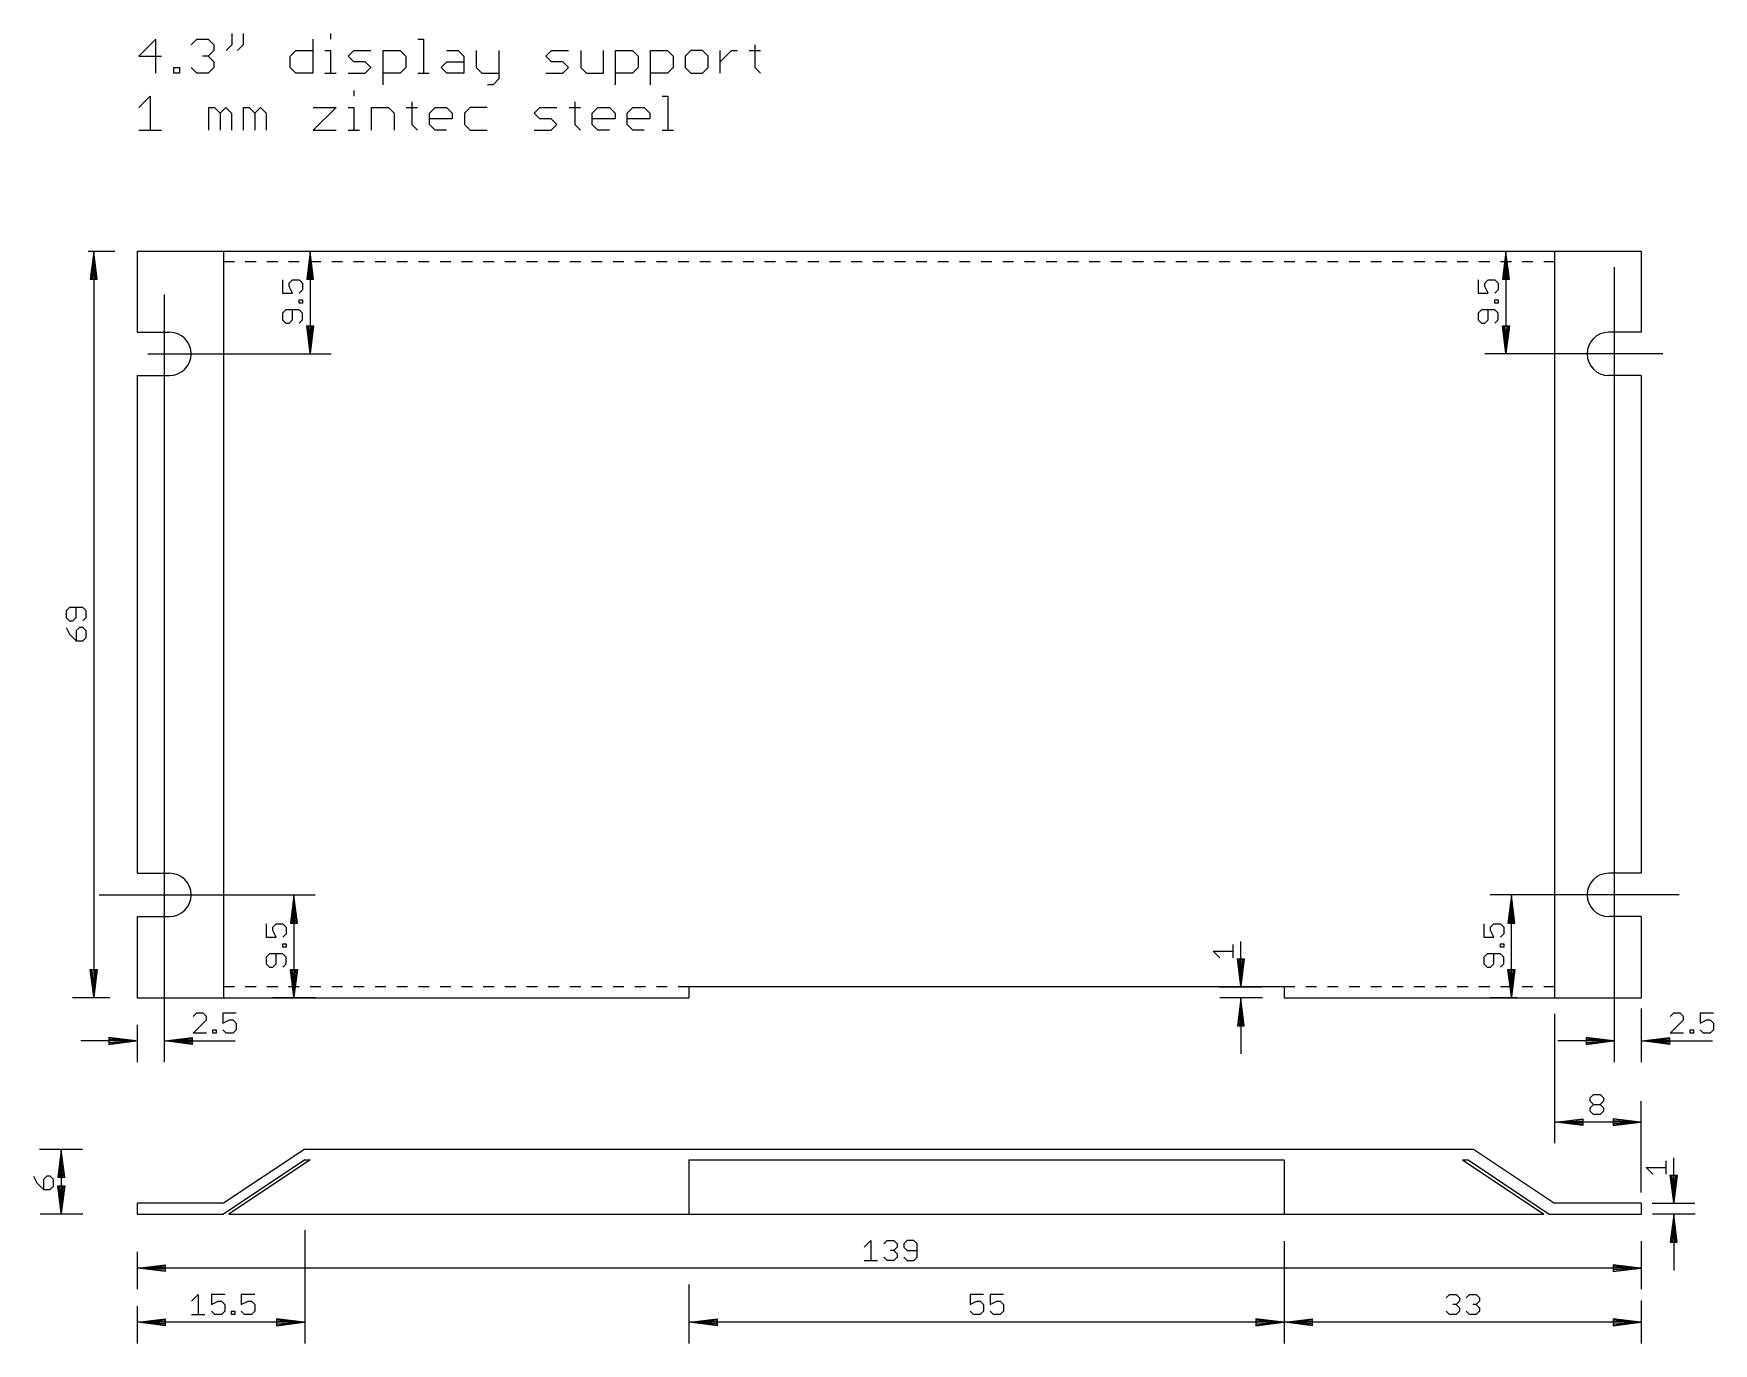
# Model space of a CAD drawing. Extents: x -10 to 146, y -12 to 109.
import ezdxf

# ---------------------------------------------------------------- set-up
doc = ezdxf.new("R2010")
doc.units = 0
doc.header["$MEASUREMENT"] = 0
for name, color, linetype, true_color in [('114', 253, 'Continuous', 0xadadad), ('119', 1, 'Continuous', 0xff0000), ('47', 140, 'Continuous', 0x00bfff)]:
    doc.layers.add(name, color=color, linetype=linetype, true_color=true_color)

msp = doc.modelspace()

# ---------------------------------------------------------------- linework, layer by layer
at = {"layer": '114'}
for p, q in [((8.7592, 109.0994), (8.7592, 108.0504)), ((9.8082, 109.0994), (9.8082, 108.0504)), ((17.8903, 109.0994), (17.8903, 108.5749)), ((1.7513, 108.5749), (0.1778, 107.0013)), ((1.7513, 105.4278), (1.7513, 108.5749)), ((5.0119, 108.0504), (5.5364, 108.5749)), ((5.5364, 108.5749), (6.5855, 108.5749)), ((6.5855, 108.5749), (7.11, 108.0504)), ((7.11, 107.5259), (6.5855, 107.0013)), ((7.11, 108.0504), (7.11, 107.5259)), ((8.7592, 108.0504), (8.2347, 107.5259)), ((9.8082, 108.0504), (9.2837, 107.5259)), ((14.1431, 107.0013), (14.6676, 107.5259)), ((14.6676, 107.5259), (16.2411, 107.5259)), ((16.2411, 108.5749), (16.2411, 105.4278)), ((17.3658, 107.5259), (17.8903, 107.5259)), ((17.8903, 107.5259), (17.8903, 105.4278)), ((19.5143, 107.0013), (20.0388, 107.5259)), ((20.0388, 107.5259), (21.6124, 107.5259)), ((22.7371, 104.3788), (22.7371, 107.5259)), ((22.7371, 107.5259), (24.3106, 107.5259)), ((24.3106, 107.5259), (24.8351, 107.0013)), ((25.9598, 108.5749), (26.4843, 108.5749)), ((26.4843, 108.5749), (26.4843, 105.4278)), ((28.6328, 107.5259), (29.6819, 107.5259)), ((29.6819, 107.5259), (30.2064, 107.0013)), ((31.3311, 107.5259), (31.3311, 105.9523)), ((33.4291, 107.5259), (33.4291, 104.9033)), ((37.7766, 107.0013), (38.3011, 107.5259)), ((38.3011, 107.5259), (39.8746, 107.5259)), ((40.9993, 107.5259), (40.9993, 105.9523)), ((43.0974, 105.4278), (43.0974, 107.5259)), ((44.2221, 104.3788), (44.2221, 107.5259)), ((44.2221, 107.5259), (45.7956, 107.5259)), ((45.7956, 107.5259), (46.3201, 107.0013)), ((47.4448, 104.3788), (47.4448, 107.5259)), ((47.4448, 107.5259), (49.0184, 107.5259)), ((49.0184, 107.5259), (49.5429, 107.0013)), ((51.1921, 107.5259), (50.6676, 107.0013)), ((52.2411, 107.5259), (51.1921, 107.5259)), ((52.7657, 107.0013), (52.2411, 107.5259)), ((53.8903, 105.4278), (53.8903, 107.5259)), ((53.8903, 106.4768), (54.9394, 107.5259)), ((54.9394, 107.5259), (55.4639, 107.5259)), ((56.576, 107.5259), (57.625, 107.5259)), ((57.1005, 108.0504), (57.1005, 105.9523)), ((0.1778, 107.0013), (2.2759, 107.0013)), ((3.4006, 105.4278), (3.4006, 105.9523)), ((3.4006, 105.9523), (3.9251, 105.9523)), ((3.9251, 105.9523), (3.9251, 105.4278)), ((5.5364, 105.4278), (5.0119, 105.9523)), ((6.5855, 107.0013), (6.061, 107.0013)), ((6.5855, 107.0013), (7.11, 106.4768)), ((7.11, 105.9523), (6.5855, 105.4278)), ((7.11, 106.4768), (7.11, 105.9523)), ((14.1431, 105.9523), (14.1431, 107.0013)), ((14.6676, 105.4278), (14.1431, 105.9523)), ((20.0388, 106.4768), (19.5143, 107.0013)), ((21.0879, 106.4768), (20.0388, 106.4768)), ((21.6124, 105.9523), (21.0879, 106.4768)), ((21.0879, 105.4278), (21.6124, 105.9523)), ((24.8351, 105.9523), (24.3106, 105.4278)), ((24.8351, 107.0013), (24.8351, 105.9523)), ((28.1083, 105.9523), (28.6328, 106.4768)), ((28.6328, 105.4278), (28.1083, 105.9523)), ((28.6328, 106.4768), (30.2064, 106.4768)), ((30.2064, 107.0013), (30.2064, 105.4278)), ((31.3311, 105.9523), (31.8556, 105.4278)), ((38.3011, 106.4768), (37.7766, 107.0013)), ((39.3501, 106.4768), (38.3011, 106.4768)), ((39.8746, 105.9523), (39.3501, 106.4768)), ((39.3501, 105.4278), (39.8746, 105.9523)), ((40.9993, 105.9523), (41.5238, 105.4278)), ((46.3201, 105.9523), (45.7956, 105.4278)), ((46.3201, 107.0013), (46.3201, 105.9523)), ((49.5429, 105.9523), (49.0184, 105.4278)), ((49.5429, 107.0013), (49.5429, 105.9523)), ((50.6676, 107.0013), (50.6676, 105.9523)), ((50.6676, 105.9523), (51.1921, 105.4278)), ((52.2411, 105.4278), (52.7657, 105.9523)), ((52.7657, 105.9523), (52.7657, 107.0013)), ((57.1005, 105.9523), (57.625, 105.4278)), ((3.9251, 105.4278), (3.4006, 105.4278)), ((6.5855, 105.4278), (5.5364, 105.4278)), ((16.2411, 105.4278), (14.6676, 105.4278)), ((17.3658, 105.4278), (18.4148, 105.4278)), ((19.5143, 105.4278), (21.0879, 105.4278)), ((24.3106, 105.4278), (22.7371, 105.4278)), ((25.9598, 105.4278), (27.0089, 105.4278)), ((30.2064, 105.4278), (28.6328, 105.4278)), ((31.8556, 105.4278), (33.4291, 105.4278)), ((32.9046, 104.3788), (32.3801, 104.3788)), ((33.4291, 104.9033), (32.9046, 104.3788)), ((37.7766, 105.4278), (39.3501, 105.4278)), ((41.5238, 105.4278), (43.0974, 105.4278)), ((45.7956, 105.4278), (44.2221, 105.4278)), ((49.0184, 105.4278), (47.4448, 105.4278)), ((51.1921, 105.4278), (52.2411, 105.4278)), ((0.1778, 102.2759), (1.2268, 103.3249)), ((1.2268, 103.3249), (1.2268, 100.1778)), ((20.0388, 103.8494), (20.0388, 103.3249)), ((25.4101, 102.8004), (25.4101, 100.7023)), ((40.4496, 102.8004), (40.4496, 100.7023)), ((48.5191, 103.3249), (49.0436, 103.3249)), ((49.0436, 103.3249), (49.0436, 100.1778)), ((6.6233, 100.1778), (6.6233, 102.2759)), ((6.6233, 102.2759), (7.1478, 102.2759)), ((7.1478, 102.2759), (7.6723, 101.7513)), ((7.6723, 101.7513), (8.1968, 102.2759)), ((7.6723, 101.7513), (7.6723, 100.1778)), ((8.1968, 102.2759), (8.7214, 101.7513)), ((8.7214, 101.7513), (8.7214, 100.1778)), ((9.8461, 100.1778), (9.8461, 102.2759)), ((9.8461, 102.2759), (10.3706, 102.2759)), ((10.3706, 102.2759), (10.8951, 101.7513)), ((10.8951, 101.7513), (11.4196, 102.2759)), ((10.8951, 101.7513), (10.8951, 100.1778)), ((11.4196, 102.2759), (11.9441, 101.7513)), ((11.9441, 101.7513), (11.9441, 100.1778)), ((16.2916, 102.2759), (18.3896, 102.2759)), ((18.3896, 102.2759), (16.2916, 100.1778)), ((19.5143, 102.2759), (20.0388, 102.2759)), ((20.0388, 102.2759), (20.0388, 100.1778)), ((21.6628, 100.1778), (21.6628, 102.2759)), ((21.6628, 102.2759), (23.2364, 102.2759)), ((23.2364, 102.2759), (23.7609, 101.7513)), ((23.7609, 101.7513), (23.7609, 100.1778)), ((24.8856, 102.2759), (25.9346, 102.2759)), ((27.0341, 101.7513), (27.5586, 102.2759)), ((27.0341, 100.7023), (27.0341, 101.7513)), ((29.1321, 101.2268), (27.0341, 101.2268)), ((27.5586, 102.2759), (28.6076, 102.2759)), ((28.6076, 102.2759), (29.1321, 101.7513)), ((29.1321, 101.7513), (29.1321, 101.2268)), ((30.7813, 102.2759), (30.2568, 101.7513)), ((30.2568, 101.7513), (30.2568, 100.7023)), ((32.3549, 102.2759), (30.7813, 102.2759)), ((36.7023, 101.7513), (37.2268, 102.2759)), ((37.2268, 101.2268), (36.7023, 101.7513)), ((37.2268, 102.2759), (38.8004, 102.2759)), ((38.2759, 101.2268), (37.2268, 101.2268)), ((38.8004, 100.7023), (38.2759, 101.2268)), ((39.9251, 102.2759), (40.9741, 102.2759)), ((42.0736, 101.7513), (42.5981, 102.2759)), ((42.0736, 100.7023), (42.0736, 101.7513)), ((44.1716, 101.2268), (42.0736, 101.2268)), ((42.5981, 102.2759), (43.6471, 102.2759)), ((43.6471, 102.2759), (44.1716, 101.7513)), ((44.1716, 101.7513), (44.1716, 101.2268)), ((45.2963, 101.7513), (45.8209, 102.2759)), ((45.2963, 100.7023), (45.2963, 101.7513)), ((47.3944, 101.2268), (45.2963, 101.2268)), ((45.8209, 102.2759), (46.8699, 102.2759)), ((46.8699, 102.2759), (47.3944, 101.7513)), ((47.3944, 101.7513), (47.3944, 101.2268)), ((0.1778, 100.1778), (2.2759, 100.1778)), ((16.2916, 100.1778), (18.3896, 100.1778)), ((19.5143, 100.1778), (20.5633, 100.1778)), ((25.4101, 100.7023), (25.9346, 100.1778)), ((27.5586, 100.1778), (27.0341, 100.7023)), ((28.6076, 100.1778), (27.5586, 100.1778)), ((30.2568, 100.7023), (30.7813, 100.1778)), ((30.7813, 100.1778), (32.3549, 100.1778)), ((36.7023, 100.1778), (38.2759, 100.1778)), ((38.2759, 100.1778), (38.8004, 100.7023)), ((40.4496, 100.7023), (40.9741, 100.1778)), ((42.5981, 100.1778), (42.0736, 100.7023)), ((43.6471, 100.1778), (42.5981, 100.1778)), ((45.8209, 100.1778), (45.2963, 100.7023)), ((46.8699, 100.1778), (45.8209, 100.1778)), ((48.5191, 100.1778), (49.5681, 100.1778))]:
    msp.add_line(p, q, dxfattribs=at)
at = {"layer": '119'}
for p, q in [((0, 89), (0, 81.5)), ((0, 89), (8, 89)), ((8, 89), (131, 89)), ((8, 89), (8, 88)), ((131, 89), (139, 89)), ((131, 89), (131, 88)), ((139, 89), (139, 81.5)), ((8, 88), (8, 21)), ((9, 88), (8, 88)), ((11, 88), (10, 88)), ((13, 88), (12, 88)), ((15, 88), (14, 88)), ((17, 88), (16, 88)), ((19, 88), (18, 88)), ((21, 88), (20, 88)), ((23, 88), (22, 88)), ((25, 88), (24, 88)), ((27, 88), (26, 88)), ((29, 88), (28, 88)), ((31, 88), (30, 88)), ((33, 88), (32, 88)), ((35, 88), (34, 88)), ((37, 88), (36, 88)), ((39, 88), (38, 88)), ((41, 88), (40, 88)), ((43, 88), (42, 88)), ((45, 88), (44, 88)), ((47, 88), (46, 88)), ((49, 88), (48, 88)), ((51, 88), (50, 88)), ((53, 88), (52, 88)), ((55, 88), (54, 88)), ((57, 88), (56, 88)), ((59, 88), (58, 88)), ((61, 88), (60, 88)), ((63, 88), (62, 88)), ((65, 88), (64, 88)), ((67, 88), (66, 88)), ((69, 88), (68, 88)), ((71, 88), (70, 88)), ((73, 88), (72, 88)), ((75, 88), (74, 88)), ((77, 88), (76, 88)), ((79, 88), (78, 88)), ((81, 88), (80, 88)), ((83, 88), (82, 88)), ((85, 88), (84, 88)), ((87, 88), (86, 88)), ((89, 88), (88, 88)), ((91, 88), (90, 88)), ((93, 88), (92, 88)), ((95, 88), (94, 88)), ((97, 88), (96, 88)), ((99, 88), (98, 88)), ((101, 88), (100, 88)), ((103, 88), (102, 88)), ((105, 88), (104, 88)), ((107, 88), (106, 88)), ((109, 88), (108, 88)), ((111, 88), (110, 88)), ((113, 88), (112, 88)), ((115, 88), (114, 88)), ((117, 88), (116, 88)), ((119, 88), (118, 88)), ((121, 88), (120, 88)), ((123, 88), (122, 88)), ((125, 88), (124, 88)), ((127, 88), (126, 88)), ((129, 88), (128, 88)), ((131, 88), (130, 88)), ((131, 88), (131, 21)), ((0, 81.5), (3, 81.5)), ((139, 81.5), (136, 81.5)), ((0, 77.5), (3, 77.5)), ((0, 77.5), (0, 31.5)), ((139, 77.5), (136, 77.5)), ((139, 77.5), (139, 31.5)), ((0, 31.5), (3, 31.5)), ((139, 31.5), (136, 31.5)), ((0, 27.5), (3, 27.5)), ((0, 27.5), (0, 20)), ((139, 27.5), (136, 27.5)), ((139, 27.5), (139, 20)), ((8, 21), (8, 20)), ((9, 21), (8, 21)), ((11, 21), (10, 21)), ((13, 21), (12, 21)), ((15, 21), (14, 21)), ((17, 21), (16, 21)), ((19, 21), (18, 21)), ((21, 21), (20, 21)), ((23, 21), (22, 21)), ((25, 21), (24, 21)), ((27, 21), (26, 21)), ((29, 21), (28, 21)), ((31, 21), (30, 21)), ((33, 21), (32, 21)), ((35, 21), (34, 21)), ((37, 21), (36, 21)), ((39, 21), (38, 21)), ((41, 21), (40, 21)), ((43, 21), (42, 21)), ((45, 21), (44, 21)), ((47, 21), (46, 21)), ((49, 21), (48, 21)), ((51, 21), (50, 21)), ((51, 21), (51, 20)), ((106, 21), (51, 21)), ((106, 21), (106, 20)), ((107, 21), (106, 21)), ((109, 21), (108, 21)), ((111, 21), (110, 21)), ((113, 21), (112, 21)), ((115, 21), (114, 21)), ((117, 21), (116, 21)), ((119, 21), (118, 21)), ((121, 21), (120, 21)), ((123, 21), (122, 21)), ((125, 21), (124, 21)), ((127, 21), (126, 21)), ((129, 21), (128, 21)), ((131, 21), (130, 21)), ((131, 21), (131, 20)), ((0, 20), (8, 20)), ((8, 20), (51, 20)), ((106, 20), (131, 20)), ((131, 20), (139, 20)), ((15.5, 6), (8, 1)), ((15.5, 5), (8, 0)), ((16, 5), (8.5, 0)), ((15.5, 6), (123.5, 6)), ((15.5, 5), (16, 5)), ((51, 5), (106, 5)), ((51, 5), (51, 0)), ((106, 5), (106, 0)), ((122.5, 5), (130, 0)), ((122.5, 5), (123, 5)), ((123, 5), (130.5, 0)), ((123.5, 6), (131, 1)), ((8, 1), (0, 1)), ((0, 1), (0, 0)), ((0, 0), (8, 0)), ((8.5, 0), (51, 0)), ((51, 0), (106, 0)), ((106, 0), (130, 0)), ((130.5, 0), (139, 0)), ((139, 1), (131, 1)), ((139, 1), (139, 0))]:
    msp.add_line(p, q, dxfattribs=at)
for centre, start, end in [((3, 79.5), 0, 90), ((136, 79.5), 90, 180), ((3, 79.5), 270, 0), ((136, 79.5), 180, 270), ((3, 29.5), 0, 90), ((136, 29.5), 90, 180), ((3, 29.5), 270, 0), ((136, 29.5), 180, 270)]:
    msp.add_arc(centre, 2, start, end, dxfattribs=at)
at = {"layer": '47'}
for p, q in [((-4.5, 89), (-2.05, 89)), ((-4, 88.935), (-4.3192, 86.4)), ((-4, 88.935), (-4.26, 86.4)), ((-4, 88.935), (-4.13, 86.4)), ((-4, 88.935), (-4, 20.065)), ((-3.6808, 86.4), (-4, 88.935)), ((-3.87, 86.4), (-4, 88.935)), ((-3.74, 86.4), (-4, 88.935)), ((13, 89), (17.95, 89)), ((16, 88.935), (15.6808, 86.4)), ((16, 88.935), (15.74, 86.4)), ((16, 88.935), (15.87, 86.4)), ((16, 88.935), (16, 79.565)), ((16.3192, 86.4), (16, 88.935)), ((16.13, 86.4), (16, 88.935)), ((16.26, 86.4), (16, 88.935)), ((123.5, 89), (128.45, 89)), ((126.5, 88.935), (126.1808, 86.4)), ((126.5, 88.935), (126.24, 86.4)), ((126.5, 88.935), (126.37, 86.4)), ((126.5, 88.935), (126.5, 79.565)), ((126.8192, 86.4), (126.5, 88.935)), ((126.63, 86.4), (126.5, 88.935)), ((126.76, 86.4), (126.5, 88.935)), ((136.5, 87.5), (136.5, 14.05)), ((-4.3192, 86.4), (-3.6808, 86.4)), ((13.4446, 86.3309), (13.4446, 85.0981)), ((14.061, 86.0227), (14.3692, 86.3309)), ((14.061, 85.7145), (14.061, 86.0227)), ((14.3692, 85.0981), (14.061, 85.7145)), ((14.3692, 86.3309), (14.9856, 86.3309)), ((14.9856, 86.3309), (15.2938, 86.0227)), ((15.2938, 85.4063), (14.9856, 85.0981)), ((15.2938, 86.0227), (15.2938, 85.4063)), ((15.6808, 86.4), (16.3192, 86.4)), ((123.9446, 86.3309), (123.9446, 85.0981)), ((124.561, 86.0227), (124.8692, 86.3309)), ((124.561, 85.7145), (124.561, 86.0227)), ((124.8692, 85.0981), (124.561, 85.7145)), ((124.8692, 86.3309), (125.4856, 86.3309)), ((125.4856, 86.3309), (125.7938, 86.0227)), ((125.7938, 85.4063), (125.4856, 85.0981)), ((125.7938, 86.0227), (125.7938, 85.4063)), ((126.1808, 86.4), (126.8192, 86.4)), ((2.5, 85), (2.5, 14.05)), ((13.4446, 85.0981), (14.3692, 85.0981)), ((14.9856, 84.1773), (14.9856, 84.4855)), ((14.9856, 84.4855), (15.2938, 84.4855)), ((15.2938, 84.1773), (14.9856, 84.1773)), ((15.2938, 84.4855), (15.2938, 84.1773)), ((123.9446, 85.0981), (124.8692, 85.0981)), ((125.4856, 84.1773), (125.4856, 84.4855)), ((125.4856, 84.4855), (125.7938, 84.4855)), ((125.7938, 84.1773), (125.4856, 84.1773)), ((125.7938, 84.4855), (125.7938, 84.1773)), ((13.7528, 83.5685), (13.4446, 83.2603)), ((13.4446, 83.2603), (13.4446, 82.6439)), ((13.4446, 82.6439), (13.7528, 82.3357)), ((14.9856, 83.5685), (13.7528, 83.5685)), ((13.7528, 82.3357), (14.061, 82.3357)), ((14.061, 82.3357), (14.3692, 82.6439)), ((14.3692, 82.6439), (14.3692, 83.5685)), ((15.2938, 83.2603), (14.9856, 83.5685)), ((14.9856, 82.3357), (15.2938, 82.6439)), ((15.2938, 82.6439), (15.2938, 83.2603)), ((124.2528, 83.5685), (123.9446, 83.2603)), ((123.9446, 83.2603), (123.9446, 82.6439)), ((123.9446, 82.6439), (124.2528, 82.3357)), ((125.4856, 83.5685), (124.2528, 83.5685)), ((124.2528, 82.3357), (124.561, 82.3357)), ((124.561, 82.3357), (124.8692, 82.6439)), ((124.8692, 82.6439), (124.8692, 83.5685)), ((125.7938, 83.2603), (125.4856, 83.5685)), ((125.4856, 82.3357), (125.7938, 82.6439)), ((125.7938, 82.6439), (125.7938, 83.2603)), ((16, 79.565), (15.6808, 82.1)), ((15.6808, 82.1), (16.3192, 82.1)), ((16, 79.565), (15.74, 82.1)), ((16, 79.565), (15.87, 82.1)), ((16.3192, 82.1), (16, 79.565)), ((16.13, 82.1), (16, 79.565)), ((16.26, 82.1), (16, 79.565)), ((126.5, 79.565), (126.1808, 82.1)), ((126.1808, 82.1), (126.8192, 82.1)), ((126.5, 79.565), (126.24, 82.1)), ((126.5, 79.565), (126.37, 82.1)), ((126.8192, 82.1), (126.5, 79.565)), ((126.63, 82.1), (126.5, 79.565)), ((126.76, 82.1), (126.5, 79.565)), ((1, 79.5), (17.95, 79.5)), ((141, 79.5), (124.55, 79.5)), ((-6.2472, 56.0573), (-6.5554, 55.7491)), ((-5.0144, 56.0573), (-6.2472, 56.0573)), ((-5.6308, 55.1327), (-5.6308, 56.0573)), ((-4.7062, 55.7491), (-5.0144, 56.0573)), ((-6.5554, 55.7491), (-6.5554, 55.1327)), ((-6.5554, 55.1327), (-6.2472, 54.8245)), ((-6.2472, 54.8245), (-5.939, 54.8245)), ((-5.939, 54.8245), (-5.6308, 55.1327)), ((-5.0144, 54.8245), (-4.7062, 55.1327)), ((-4.7062, 55.1327), (-4.7062, 55.7491)), ((-6.5554, 54.2157), (-6.2472, 53.5993)), ((-6.2472, 53.5993), (-5.6308, 52.9829)), ((-5.3226, 54.2157), (-5.6308, 53.9075)), ((-5.6308, 53.9075), (-5.6308, 52.9829)), ((-5.6308, 52.9829), (-5.0144, 52.9829)), ((-5.0144, 54.2157), (-5.3226, 54.2157)), ((-4.7062, 53.9075), (-5.0144, 54.2157)), ((-5.0144, 52.9829), (-4.7062, 53.2911)), ((-4.7062, 53.2911), (-4.7062, 53.9075)), ((-3.5, 29.5), (16.45, 29.5)), ((142.5, 29.5), (125.05, 29.5)), ((14.5, 29.435), (14.1808, 26.9)), ((14.5, 29.435), (14.24, 26.9)), ((14.5, 29.435), (14.37, 26.9)), ((14.5, 29.435), (14.5, 20.065)), ((14.8192, 26.9), (14.5, 29.435)), ((14.63, 26.9), (14.5, 29.435)), ((14.76, 26.9), (14.5, 29.435)), ((127, 29.435), (126.6808, 26.9)), ((127, 29.435), (126.74, 26.9)), ((127, 29.435), (126.87, 26.9)), ((127, 20.065), (127, 29.435)), ((127.3192, 26.9), (127, 29.435)), ((127.13, 26.9), (127, 29.435)), ((127.26, 26.9), (127, 29.435)), ((11.9446, 26.8309), (11.9446, 25.5981)), ((12.561, 26.5227), (12.8692, 26.8309)), ((12.561, 26.2145), (12.561, 26.5227)), ((12.8692, 26.8309), (13.4856, 26.8309)), ((13.4856, 26.8309), (13.7938, 26.5227)), ((13.7938, 26.5227), (13.7938, 25.9063)), ((14.1808, 26.9), (14.8192, 26.9)), ((124.4446, 26.8309), (124.4446, 25.5981)), ((125.061, 26.5227), (125.3692, 26.8309)), ((125.061, 26.2145), (125.061, 26.5227)), ((125.3692, 26.8309), (125.9856, 26.8309)), ((125.9856, 26.8309), (126.2938, 26.5227)), ((126.2938, 26.5227), (126.2938, 25.9063)), ((126.6808, 26.9), (127.3192, 26.9)), ((11.9446, 25.5981), (12.8692, 25.5981)), ((12.8692, 25.5981), (12.561, 26.2145)), ((13.7938, 25.9063), (13.4856, 25.5981)), ((13.4856, 24.6773), (13.4856, 24.9855)), ((13.4856, 24.9855), (13.7938, 24.9855)), ((13.7938, 24.9855), (13.7938, 24.6773)), ((101.2938, 23.6762), (101.2938, 24.909)), ((102, 21.065), (102, 25.1977)), ((124.4446, 25.5981), (125.3692, 25.5981)), ((125.3692, 25.5981), (125.061, 26.2145)), ((126.2938, 25.9063), (125.9856, 25.5981)), ((125.9856, 24.6773), (125.9856, 24.9855)), ((125.9856, 24.9855), (126.2938, 24.9855)), ((126.2938, 24.9855), (126.2938, 24.6773)), ((12.2528, 24.0685), (11.9446, 23.7603)), ((11.9446, 23.7603), (11.9446, 23.1439)), ((13.4856, 24.0685), (12.2528, 24.0685)), ((12.8692, 23.1439), (12.8692, 24.0685)), ((13.7938, 24.6773), (13.4856, 24.6773)), ((13.7938, 23.7603), (13.4856, 24.0685)), ((13.7938, 23.1439), (13.7938, 23.7603)), ((100.061, 23.6762), (99.4446, 24.2926)), ((99.4446, 24.2926), (101.2938, 24.2926)), ((102, 21.065), (101.6808, 23.6)), ((101.6808, 23.6), (102.3192, 23.6)), ((102, 21.065), (101.74, 23.6)), ((102, 21.065), (101.87, 23.6)), ((102.3192, 23.6), (102, 21.065)), ((102.13, 23.6), (102, 21.065)), ((102.26, 23.6), (102, 21.065)), ((124.7528, 24.0685), (124.4446, 23.7603)), ((124.4446, 23.7603), (124.4446, 23.1439)), ((125.9856, 24.0685), (124.7528, 24.0685)), ((125.3692, 23.1439), (125.3692, 24.0685)), ((126.2938, 24.6773), (125.9856, 24.6773)), ((126.2938, 23.7603), (125.9856, 24.0685)), ((126.2938, 23.1439), (126.2938, 23.7603)), ((-4, 20.065), (-4.3192, 22.6)), ((-4.3192, 22.6), (-3.6808, 22.6)), ((-4, 20.065), (-4.26, 22.6)), ((-4, 20.065), (-4.13, 22.6)), ((-3.6808, 22.6), (-4, 20.065)), ((-3.87, 22.6), (-4, 20.065)), ((-3.74, 22.6), (-4, 20.065)), ((11.9446, 23.1439), (12.2528, 22.8357)), ((12.2528, 22.8357), (12.561, 22.8357)), ((12.561, 22.8357), (12.8692, 23.1439)), ((13.4856, 22.8357), (13.7938, 23.1439)), ((14.5, 20.065), (14.1808, 22.6)), ((14.1808, 22.6), (14.8192, 22.6)), ((14.5, 20.065), (14.24, 22.6)), ((14.5, 20.065), (14.37, 22.6)), ((14.8192, 22.6), (14.5, 20.065)), ((14.63, 22.6), (14.5, 20.065)), ((14.76, 22.6), (14.5, 20.065)), ((124.4446, 23.1439), (124.7528, 22.8357)), ((124.7528, 22.8357), (125.061, 22.8357)), ((125.061, 22.8357), (125.3692, 23.1439)), ((125.9856, 22.8357), (126.2938, 23.1439)), ((127, 20.065), (126.6808, 22.6)), ((126.6808, 22.6), (127.3192, 22.6)), ((127, 20.065), (126.74, 22.6)), ((127, 20.065), (126.87, 22.6)), ((127.3192, 22.6), (127, 20.065)), ((127.13, 22.6), (127, 20.065)), ((127.26, 22.6), (127, 20.065)), ((100, 21), (103.95, 21)), ((-2.5, 20), (-5.95, 20)), ((16.5, 20), (12.55, 20)), ((104, 20), (100.05, 20)), ((102, 19.935), (101.6808, 17.4)), ((102, 19.935), (101.74, 17.4)), ((102, 19.935), (101.87, 17.4)), ((102, 19.935), (102, 14.8)), ((102.3192, 17.4), (102, 19.935)), ((102.13, 17.4), (102, 19.935)), ((102.26, 17.4), (102, 19.935)), ((127.5, 20), (125.05, 20)), ((139, 19), (139, 14.05)), ((0, 17.5), (0, 14.05)), ((5.4844, 18.5554), (5.1762, 18.2472)), ((5.1762, 16.7062), (6.409, 17.939)), ((6.1008, 18.5554), (5.4844, 18.5554)), ((6.409, 18.2472), (6.1008, 18.5554)), ((6.409, 17.939), (6.409, 18.2472)), ((9.1713, 18.5554), (7.9386, 18.5554)), ((7.9386, 18.5554), (7.9386, 17.6308)), ((7.9386, 17.6308), (8.5549, 17.939)), ((8.5549, 17.939), (8.8631, 17.939)), ((8.8631, 17.939), (9.1713, 17.6308)), ((9.1713, 17.6308), (9.1713, 17.0144)), ((101.6808, 17.4), (102.3192, 17.4)), ((131, 18.5), (131, 6.55)), ((141.9844, 18.5554), (141.6762, 18.2472)), ((141.6762, 16.7062), (142.909, 17.939)), ((142.6008, 18.5554), (141.9844, 18.5554)), ((142.909, 18.2472), (142.6008, 18.5554)), ((142.909, 17.939), (142.909, 18.2472)), ((145.6713, 18.5554), (144.4386, 18.5554)), ((144.4386, 18.5554), (144.4386, 17.6308)), ((144.4386, 17.6308), (145.0549, 17.939)), ((145.0549, 17.939), (145.3631, 17.939)), ((145.3631, 17.939), (145.6713, 17.6308)), ((145.6713, 17.6308), (145.6713, 17.0144)), ((-0.065, 16), (-5.2, 16)), ((-0.065, 16), (-2.6, 16.3192)), ((-2.6, 16.3192), (-2.6, 15.6808)), ((-0.065, 16), (-2.6, 16.26)), ((-0.065, 16), (-2.6, 16.13)), ((-2.6, 15.6808), (-0.065, 16)), ((-2.6, 15.87), (-0.065, 16)), ((-2.6, 15.74), (-0.065, 16)), ((2.565, 16), (5.1, 16.3192)), ((2.565, 16), (5.1, 16.26)), ((2.565, 16), (5.1, 16.13)), ((2.565, 16), (9.0809, 16)), ((5.1, 15.6808), (2.565, 16)), ((5.1, 15.87), (2.565, 16)), ((5.1, 15.74), (2.565, 16)), ((5.1, 16.3192), (5.1, 15.6808)), ((6.409, 16.7062), (5.1762, 16.7062)), ((7.0178, 16.7062), (7.0178, 17.0144)), ((7.0178, 17.0144), (7.326, 17.0144)), ((7.326, 16.7062), (7.0178, 16.7062)), ((7.326, 17.0144), (7.326, 16.7062)), ((8.2468, 16.7062), (7.9386, 17.0144)), ((8.8631, 16.7062), (8.2468, 16.7062)), ((9.1713, 17.0144), (8.8631, 16.7062)), ((136.435, 16), (131.3, 16)), ((136.435, 16), (133.9, 16.3192)), ((133.9, 16.3192), (133.9, 15.6808)), ((136.435, 16), (133.9, 16.26)), ((136.435, 16), (133.9, 16.13)), ((133.9, 15.6808), (136.435, 16)), ((133.9, 15.87), (136.435, 16)), ((133.9, 15.74), (136.435, 16)), ((139.065, 16), (141.6, 16.3192)), ((139.065, 16), (141.6, 16.26)), ((139.065, 16), (141.6, 16.13)), ((139.065, 16), (145.5809, 16)), ((141.6, 15.6808), (139.065, 16)), ((141.6, 15.87), (139.065, 16)), ((141.6, 15.74), (139.065, 16)), ((141.6, 16.3192), (141.6, 15.6808)), ((142.909, 16.7062), (141.6762, 16.7062)), ((143.5178, 16.7062), (143.5178, 17.0144)), ((143.5178, 17.0144), (143.826, 17.0144)), ((143.826, 16.7062), (143.5178, 16.7062)), ((143.826, 17.0144), (143.826, 16.7062)), ((144.7468, 16.7062), (144.4386, 17.0144)), ((145.3631, 16.7062), (144.7468, 16.7062)), ((145.6713, 17.0144), (145.3631, 16.7062)), ((134.2773, 10.7472), (134.5855, 11.0554)), ((134.5855, 11.0554), (135.2019, 11.0554)), ((135.2019, 11.0554), (135.5101, 10.7472)), ((134.2773, 10.439), (134.2773, 10.7472)), ((134.5855, 10.1308), (134.2773, 10.439)), ((134.2773, 9.8226), (134.5855, 10.1308)), ((134.2773, 9.5144), (134.2773, 9.8226)), ((134.5855, 9.2062), (134.2773, 9.5144)), ((134.5855, 10.1308), (135.2019, 10.1308)), ((135.5101, 10.439), (135.2019, 10.1308)), ((135.2019, 10.1308), (135.5101, 9.8226)), ((135.5101, 9.5144), (135.2019, 9.2062)), ((135.5101, 10.7472), (135.5101, 10.439)), ((135.5101, 9.8226), (135.5101, 9.5144)), ((139, 2), (139, 10.45)), ((131.065, 8.5), (133.6, 8.8192)), ((131.065, 8.5), (133.6, 8.76)), ((131.065, 8.5), (133.6, 8.63)), ((138.935, 8.5), (131.065, 8.5)), ((133.6, 8.1808), (131.065, 8.5)), ((133.6, 8.37), (131.065, 8.5)), ((133.6, 8.24), (131.065, 8.5)), ((133.6, 8.8192), (133.6, 8.1808)), ((135.2019, 9.2062), (134.5855, 9.2062)), ((138.935, 8.5), (136.4, 8.8192)), ((136.4, 8.8192), (136.4, 8.1808)), ((138.935, 8.5), (136.4, 8.76)), ((138.935, 8.5), (136.4, 8.63)), ((136.4, 8.1808), (138.935, 8.5)), ((136.4, 8.37), (138.935, 8.5)), ((136.4, 8.24), (138.935, 8.5)), ((-9, 6), (-5.05, 6)), ((-7, 5.935), (-7.3192, 3.4)), ((-7, 5.935), (-7.26, 3.4)), ((-7, 5.935), (-7.13, 3.4)), ((-7, 5.935), (-7, 0.065)), ((-6.6808, 3.4), (-7, 5.935)), ((-6.87, 3.4), (-7, 5.935)), ((-6.74, 3.4), (-7, 5.935)), ((141.2938, 3.6762), (141.2938, 4.909)), ((142, 1.065), (142, 5.1977)), ((-9.5554, 3.5101), (-9.2472, 2.8937)), ((-8.3226, 3.5101), (-8.6308, 3.2019)), ((-8.6308, 3.2019), (-8.6308, 2.2773)), ((-8.0144, 3.5101), (-8.3226, 3.5101)), ((-7.7062, 3.2019), (-8.0144, 3.5101)), ((-7.7062, 2.5855), (-7.7062, 3.2019)), ((-7.3192, 3.4), (-6.6808, 3.4)), ((140.061, 3.6762), (139.4446, 4.2926)), ((139.4446, 4.2926), (141.2938, 4.2926)), ((142, 1.065), (141.6808, 3.6)), ((141.6808, 3.6), (142.3192, 3.6)), ((142, 1.065), (141.74, 3.6)), ((142, 1.065), (141.87, 3.6)), ((142.3192, 3.6), (142, 1.065)), ((142.13, 3.6), (142, 1.065)), ((142.26, 3.6), (142, 1.065)), ((-9.2472, 2.8937), (-8.6308, 2.2773)), ((-8.6308, 2.2773), (-8.0144, 2.2773)), ((-8.0144, 2.2773), (-7.7062, 2.5855)), ((-7, 0.065), (-7.3192, 2.6)), ((-7.3192, 2.6), (-6.6808, 2.6)), ((-7, 0.065), (-7.26, 2.6)), ((-7, 0.065), (-7.13, 2.6)), ((-6.6808, 2.6), (-7, 0.065)), ((-6.87, 2.6), (-7, 0.065)), ((-6.74, 2.6), (-7, 0.065)), ((-5, 0), (-8.95, 0)), ((140, 1), (143.95, 1)), ((144, 0), (140.05, 0)), ((15.5, -1.5), (15.5, -11.95)), ((142, -0.065), (141.6808, -2.6)), ((142, -0.065), (141.74, -2.6)), ((142, -0.065), (141.87, -2.6)), ((142, -0.065), (142, -5.2)), ((142.3192, -2.6), (142, -0.065)), ((142.13, -2.6), (142, -0.065)), ((142.26, -2.6), (142, -0.065)), ((67.1841, -3.061), (67.8005, -2.4446)), ((67.8005, -2.4446), (67.8005, -4.2938)), ((69.0256, -2.7528), (69.3338, -2.4446)), ((69.3338, -2.4446), (69.9502, -2.4446)), ((69.9502, -2.4446), (70.2584, -2.7528)), ((70.2584, -3.061), (69.9502, -3.3692)), ((70.2584, -2.7528), (70.2584, -3.061)), ((71.1754, -2.4446), (70.8672, -2.7528)), ((70.8672, -2.7528), (70.8672, -3.061)), ((70.8672, -3.061), (71.1754, -3.3692)), ((71.7918, -2.4446), (71.1754, -2.4446)), ((72.1, -2.7528), (71.7918, -2.4446)), ((72.1, -3.9856), (72.1, -2.7528)), ((106, -2.5), (106, -11.95)), ((139, -2.5), (139, -6.95)), ((141.6808, -2.6), (142.3192, -2.6)), ((0, -3.5), (0, -6.95)), ((67.1841, -4.2938), (68.4168, -4.2938)), ((69.3338, -4.2938), (69.0256, -3.9856)), ((69.9502, -4.2938), (69.3338, -4.2938)), ((69.9502, -3.3692), (69.642, -3.3692)), ((69.9502, -3.3692), (70.2584, -3.6774)), ((70.2584, -3.9856), (69.9502, -4.2938)), ((70.2584, -3.6774), (70.2584, -3.9856)), ((70.8672, -3.9856), (71.1754, -4.2938)), ((71.1754, -3.3692), (72.1, -3.3692)), ((71.1754, -4.2938), (71.7918, -4.2938)), ((71.7918, -4.2938), (72.1, -3.9856)), ((0.065, -5), (2.6, -4.6808)), ((0.065, -5), (2.6, -4.74)), ((0.065, -5), (2.6, -4.87)), ((138.935, -5), (0.065, -5)), ((2.6, -5.3192), (0.065, -5)), ((2.6, -5.13), (0.065, -5)), ((2.6, -5.26), (0.065, -5)), ((2.6, -4.6808), (2.6, -5.3192)), ((138.935, -5), (136.4, -4.6808)), ((136.4, -4.6808), (136.4, -5.3192)), ((138.935, -5), (136.4, -4.74)), ((138.935, -5), (136.4, -4.87)), ((136.4, -5.3192), (138.935, -5)), ((136.4, -5.13), (138.935, -5)), ((136.4, -5.26), (138.935, -5)), ((5.0369, -8.061), (5.6533, -7.4446)), ((5.6533, -7.4446), (5.6533, -9.2938)), ((8.1112, -7.4446), (6.8784, -7.4446)), ((6.8784, -7.4446), (6.8784, -8.3692)), ((10.8736, -7.4446), (9.6408, -7.4446)), ((9.6408, -7.4446), (9.6408, -8.3692)), ((51, -6.5), (51, -11.95)), ((78.2157, -7.4446), (76.9829, -7.4446)), ((76.9829, -7.4446), (76.9829, -8.3692)), ((80.0573, -7.4446), (78.8245, -7.4446)), ((78.8245, -7.4446), (78.8245, -8.3692)), ((120.9829, -7.7528), (121.2911, -7.4446)), ((121.2911, -7.4446), (121.9075, -7.4446)), ((121.9075, -7.4446), (122.2157, -7.7528)), ((122.2157, -7.7528), (122.2157, -8.061)), ((122.8245, -7.7528), (123.1327, -7.4446)), ((123.1327, -7.4446), (123.7491, -7.4446)), ((123.7491, -7.4446), (124.0573, -7.7528)), ((124.0573, -7.7528), (124.0573, -8.061)), ((0, -8.5), (0, -11.95)), ((5.0369, -9.2938), (6.2697, -9.2938)), ((6.8784, -8.3692), (7.4948, -8.061)), ((7.1866, -9.2938), (6.8784, -8.9856)), ((7.803, -9.2938), (7.1866, -9.2938)), ((7.4948, -8.061), (7.803, -8.061)), ((7.803, -8.061), (8.1112, -8.3692)), ((8.1112, -8.9856), (7.803, -9.2938)), ((8.1112, -8.3692), (8.1112, -8.9856)), ((8.72, -9.2938), (8.72, -8.9856)), ((8.72, -8.9856), (9.0282, -8.9856)), ((9.0282, -9.2938), (8.72, -9.2938)), ((9.0282, -8.9856), (9.0282, -9.2938)), ((9.6408, -8.3692), (10.2572, -8.061)), ((9.949, -9.2938), (9.6408, -8.9856)), ((10.5654, -9.2938), (9.949, -9.2938)), ((10.2572, -8.061), (10.5654, -8.061)), ((10.5654, -8.061), (10.8736, -8.3692)), ((10.8736, -8.9856), (10.5654, -9.2938)), ((10.8736, -8.3692), (10.8736, -8.9856)), ((76.9829, -8.3692), (77.5993, -8.061)), ((77.2911, -9.2938), (76.9829, -8.9856)), ((77.9075, -9.2938), (77.2911, -9.2938)), ((77.5993, -8.061), (77.9075, -8.061)), ((77.9075, -8.061), (78.2157, -8.3692)), ((78.2157, -8.9856), (77.9075, -9.2938)), ((78.2157, -8.3692), (78.2157, -8.9856)), ((78.8245, -8.3692), (79.4409, -8.061)), ((79.1327, -9.2938), (78.8245, -8.9856)), ((79.7491, -9.2938), (79.1327, -9.2938)), ((79.4409, -8.061), (79.7491, -8.061)), ((79.7491, -8.061), (80.0573, -8.3692)), ((80.0573, -8.9856), (79.7491, -9.2938)), ((80.0573, -8.3692), (80.0573, -8.9856)), ((106, -8), (106, -11.95)), ((121.2911, -9.2938), (120.9829, -8.9856)), ((121.9075, -9.2938), (121.2911, -9.2938)), ((121.9075, -8.3692), (121.5993, -8.3692)), ((122.2157, -8.061), (121.9075, -8.3692)), ((121.9075, -8.3692), (122.2157, -8.6774)), ((122.2157, -8.9856), (121.9075, -9.2938)), ((122.2157, -8.6774), (122.2157, -8.9856)), ((123.1327, -9.2938), (122.8245, -8.9856)), ((123.7491, -9.2938), (123.1327, -9.2938)), ((123.7491, -8.3692), (123.4409, -8.3692)), ((124.0573, -8.061), (123.7491, -8.3692)), ((123.7491, -8.3692), (124.0573, -8.6774)), ((124.0573, -8.9856), (123.7491, -9.2938)), ((124.0573, -8.6774), (124.0573, -8.9856)), ((139, -8), (139, -11.95)), ((0.065, -10), (2.6, -9.6808)), ((0.065, -10), (2.6, -9.74)), ((0.065, -10), (2.6, -9.87)), ((15.435, -10), (0.065, -10)), ((2.6, -10.3192), (0.065, -10)), ((2.6, -10.13), (0.065, -10)), ((2.6, -10.26), (0.065, -10)), ((2.6, -9.6808), (2.6, -10.3192)), ((15.435, -10), (12.9, -9.6808)), ((12.9, -9.6808), (12.9, -10.3192)), ((15.435, -10), (12.9, -9.74)), ((15.435, -10), (12.9, -9.87)), ((12.9, -10.3192), (15.435, -10)), ((12.9, -10.13), (15.435, -10)), ((12.9, -10.26), (15.435, -10)), ((51.065, -10), (53.6, -9.6808)), ((51.065, -10), (53.6, -9.74)), ((51.065, -10), (53.6, -9.87)), ((105.935, -10), (51.065, -10)), ((53.6, -10.3192), (51.065, -10)), ((53.6, -10.13), (51.065, -10)), ((53.6, -10.26), (51.065, -10)), ((53.6, -9.6808), (53.6, -10.3192)), ((105.935, -10), (103.4, -9.6808)), ((103.4, -9.6808), (103.4, -10.3192)), ((105.935, -10), (103.4, -9.74)), ((105.935, -10), (103.4, -9.87)), ((103.4, -10.3192), (105.935, -10)), ((103.4, -10.13), (105.935, -10)), ((103.4, -10.26), (105.935, -10)), ((106.065, -10), (108.6, -9.6808)), ((106.065, -10), (108.6, -9.74)), ((106.065, -10), (108.6, -9.87)), ((138.935, -10), (106.065, -10)), ((108.6, -10.3192), (106.065, -10)), ((108.6, -10.13), (106.065, -10)), ((108.6, -10.26), (106.065, -10)), ((108.6, -9.6808), (108.6, -10.3192)), ((138.935, -10), (136.4, -9.6808)), ((136.4, -9.6808), (136.4, -10.3192)), ((138.935, -10), (136.4, -9.74)), ((138.935, -10), (136.4, -9.87)), ((136.4, -10.3192), (138.935, -10)), ((136.4, -10.13), (138.935, -10)), ((136.4, -10.26), (138.935, -10))]:
    msp.add_line(p, q, dxfattribs=at)

doc.saveas('drawing.dxf')
